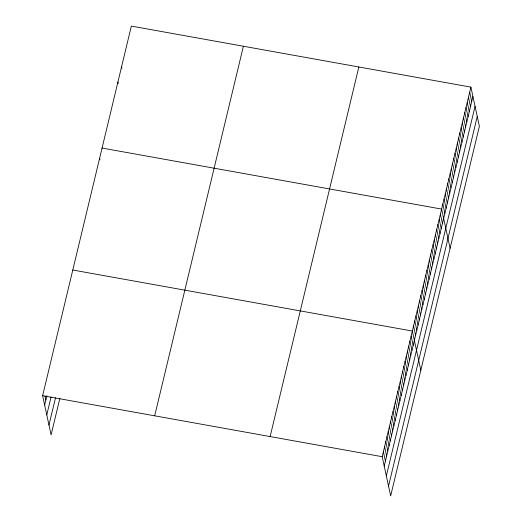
<?xml version="1.0" encoding="UTF-8"?>
<svg xmlns="http://www.w3.org/2000/svg" width="522" height="522" viewBox="0 0 522 522"><rect width="100%" height="100%" fill="white"/><g stroke="black" fill="none" stroke-linecap="round" stroke-linejoin="round"><path stroke-width="0.78" d="M59.893 398.253L51.097 434.878L42.628 395.683L131.342 26.1L470.903 87.122L479.372 126.317L390.658 495.9L382.189 456.704L470.903 87.122M44.651 405.033L46.889 395.696M46.778 414.879L51.084 396.929M48.97 425.025L55.521 397.738M154.682 415.819L243.396 46.236M270.128 436.568L358.842 66.986M384.212 466.055L472.919 96.479M386.339 475.901L475.053 106.325M388.531 486.054L477.245 116.471M102.064 148.059L441.625 209.087L450.101 248.283M72.786 270.024L412.347 331.046L420.823 370.242M42.628 395.683L382.189 456.704M469.683 92.205L471.699 101.555M468.462 97.288L470.479 106.638M467.242 102.371L469.265 111.721M466.022 107.454L468.045 116.804M464.802 112.53L466.825 121.887M463.582 117.613L465.604 126.963M462.361 122.696L464.384 132.046M461.141 127.779L463.164 137.129M459.921 132.862L461.944 142.212M458.701 137.945L460.724 147.295M457.481 143.021L459.504 152.372M456.261 148.104L458.283 157.455M455.04 153.187L457.063 162.538M453.82 158.27L455.843 167.621M452.6 163.353L454.623 172.704M451.38 168.43L453.403 177.78M450.166 173.513L452.183 182.863M448.946 178.596L450.962 187.946M447.726 183.679L449.742 193.029M446.506 188.762L448.528 198.112M445.286 193.838L447.308 203.188M444.065 198.921L446.088 208.271M442.845 204.004L444.868 213.354M440.405 214.17L442.428 223.52M439.185 219.247L441.207 228.603M437.965 224.329L439.987 233.68M436.744 229.412L438.767 238.763M435.524 234.495L437.547 243.846M434.304 239.578L436.327 248.929M433.084 244.655L435.107 254.012M431.864 249.738L433.886 259.088M430.643 254.821L432.666 264.171M429.423 259.904L431.446 269.254M428.21 264.987L430.226 274.337M426.989 270.07L429.006 279.42M425.769 275.146L427.792 284.497M424.549 280.229L426.572 289.579M423.329 285.312L425.352 294.662M422.109 290.395L424.132 299.745M420.889 295.478L422.911 304.828M419.668 300.555L421.691 309.905M418.448 305.638L420.471 314.988M417.228 310.72L419.251 320.071M416.008 315.803L418.031 325.154M414.788 320.886L416.81 330.237M413.568 325.963L415.59 335.313M411.14 336.07L413.163 345.427M409.933 341.101L411.956 350.451M408.733 346.125L410.749 355.475M407.525 351.149L409.548 360.506M406.318 356.18L408.341 365.531M405.111 361.204L407.134 370.555M403.904 366.229L405.927 375.579M402.697 371.259L404.72 380.61M401.49 376.284L403.513 385.634M400.283 381.308L402.305 390.658M399.076 386.339L401.098 395.689M397.868 391.363L399.891 400.713M396.668 396.387L398.684 405.738M395.461 401.418L397.477 410.768M394.254 406.442L396.276 415.793M393.046 411.466L395.069 420.817M391.839 416.491L393.862 425.848M390.632 421.522L392.655 430.872M389.425 426.546L391.448 435.896M388.218 431.57L390.241 440.927M387.011 436.601L389.034 445.951M385.804 441.625L387.826 450.975M384.603 446.649L386.619 456M383.396 451.68L385.412 461.03M121.58 66.751L121.92 68.31M117.92 82L118.259 83.559M99.624 158.225L99.963 159.784M45.009 396.107L45.851 400.002"/></g></svg>
